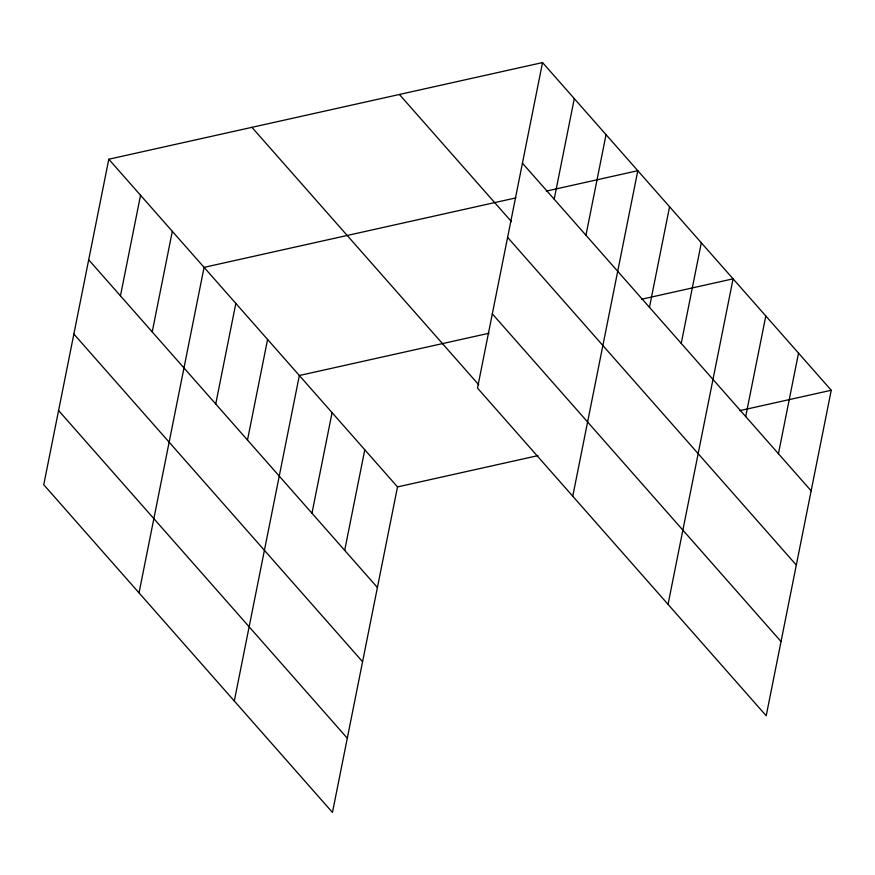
<?xml version="1.0" encoding="UTF-8"?>
<svg xmlns="http://www.w3.org/2000/svg" width="875" height="875" viewBox="0 0 875 875"><rect width="100%" height="100%" fill="white"/><g stroke="black" fill="none" stroke-linecap="round" stroke-linejoin="round"><path stroke-width="1.31" d="M108.795 159.228L43.75 484.739L332.467 812.427L397.512 486.916L108.795 159.228L542.533 62.573L831.25 390.261L766.205 715.772L477.488 388.084L542.533 62.573M120.455 295.859L140.547 195.278M152.217 331.909L172.309 231.328M139.027 592.878L204.072 267.367L515.878 197.881M215.731 403.998L235.834 303.417M247.494 440.037L267.586 339.456M234.303 701.017L299.348 375.506L488.983 333.244M311.97 513.22L332.073 412.639M344.695 550.364L364.787 449.783M554.192 199.194L574.295 98.612M585.955 235.244L606.047 134.662M572.764 496.213L637.809 170.702L546.361 191.089M649.469 307.333L669.572 206.752M681.231 343.383L701.323 242.802M668.041 604.352L733.086 278.841L641.637 299.228M745.708 416.566L765.811 315.984M778.433 453.698L798.525 353.117M397.512 486.916L537.994 455.613M739.802 410.637L831.25 390.261M522.43 163.155L811.147 490.842M399.394 94.467L511.438 221.627M507.598 237.377L796.316 565.064M492.319 313.852L781.036 641.539M251.923 127.334L478.734 384.759M88.692 259.809L377.409 587.497M73.861 334.042L362.578 661.73M58.581 410.517L347.298 738.205"/></g></svg>
